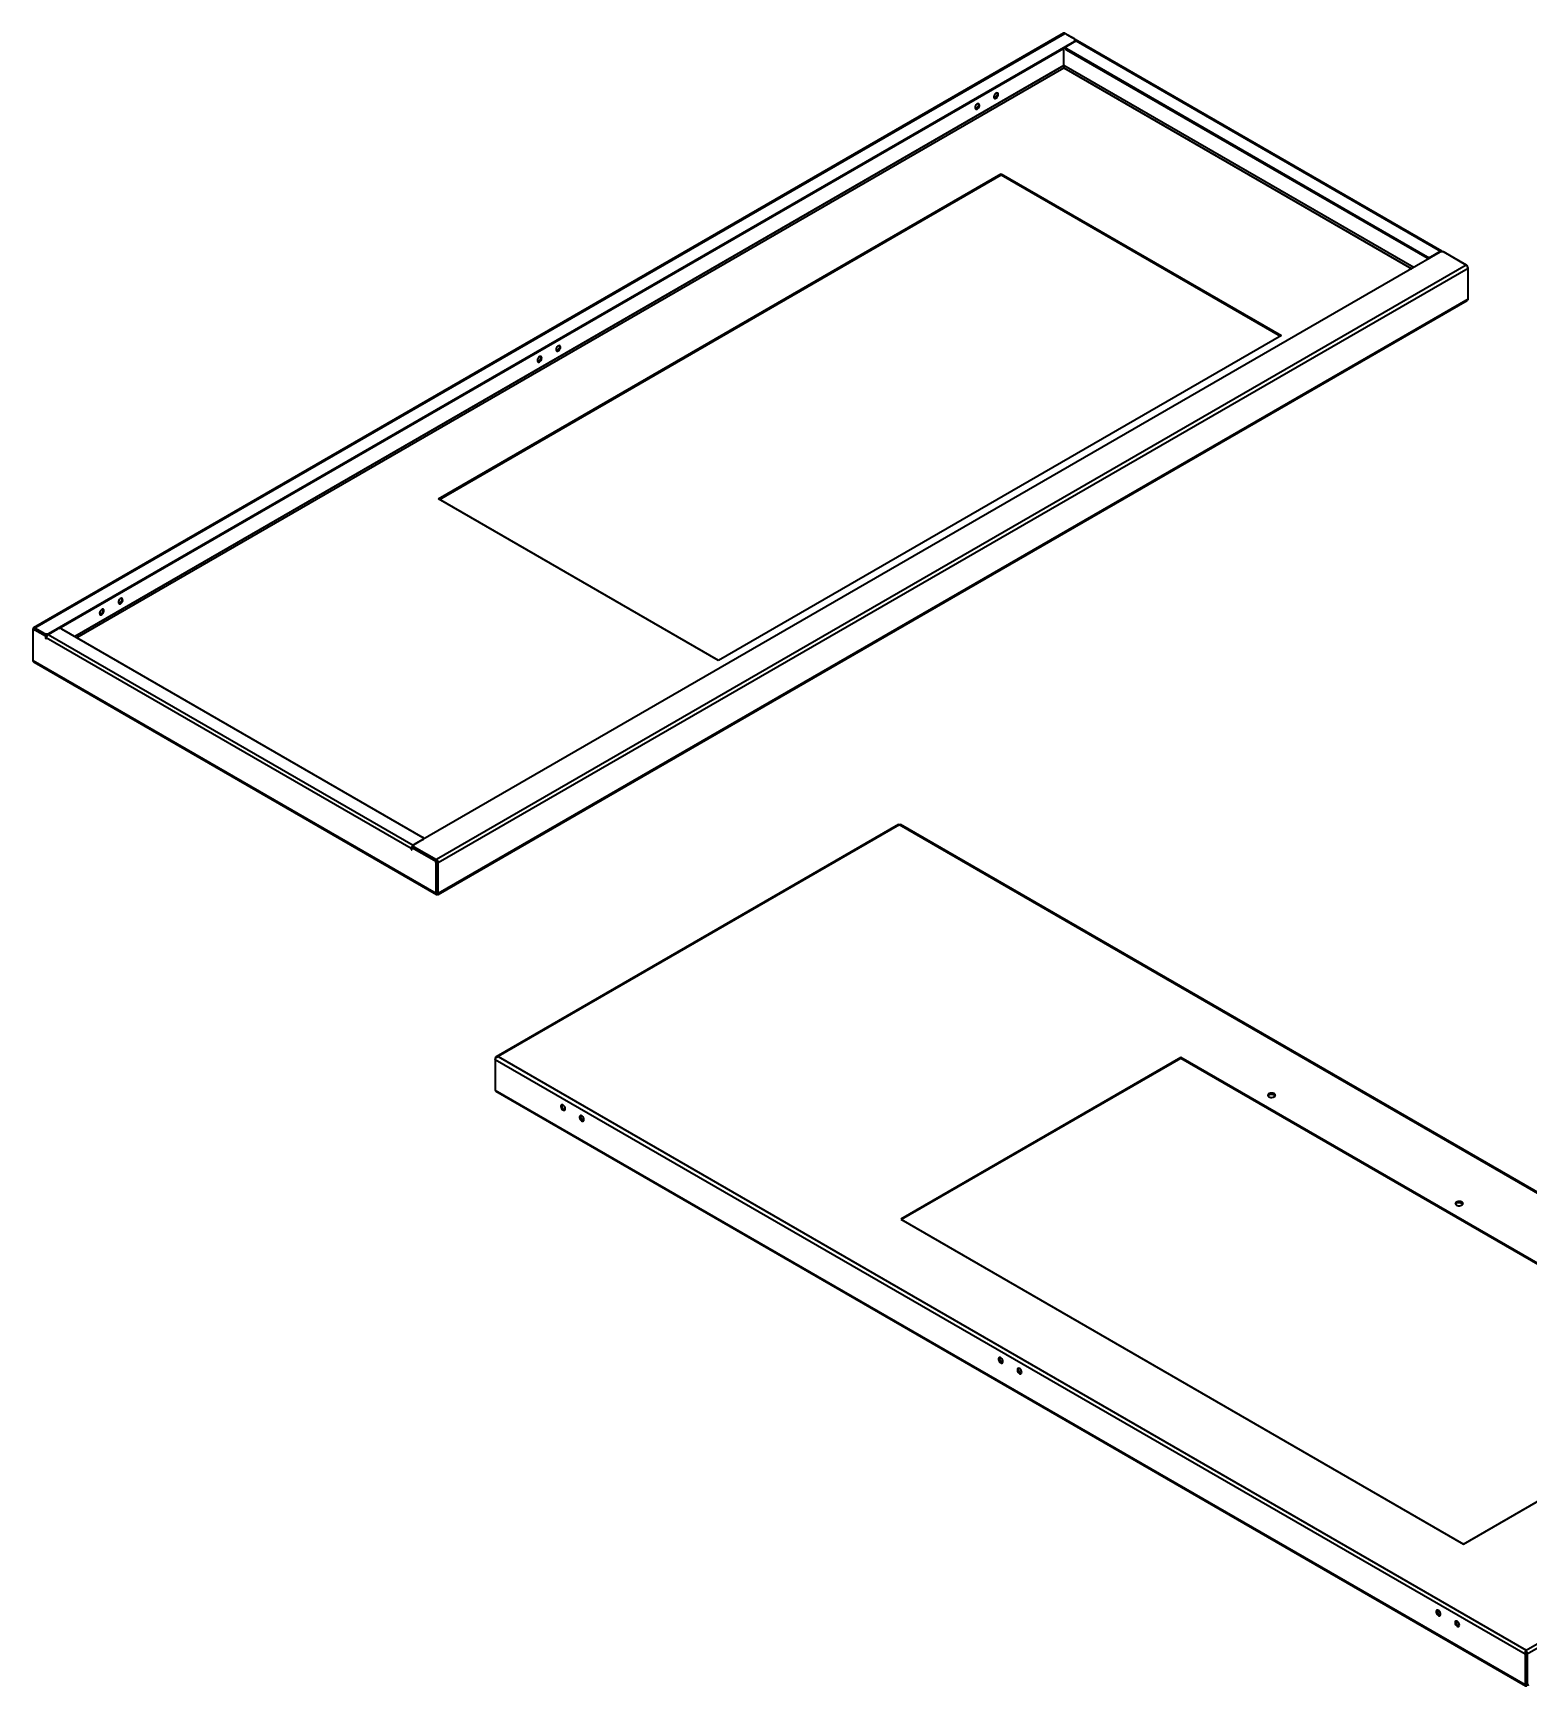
# Model space of a CAD drawing. Header units: millimetres. Extents: x -2050 to 1683, y -476 to 2391.
# Drawn here: x -2050 to -359, y 522 to 2391 of the extents above; entities that cross this region are included whole.
import ezdxf

# ---------------------------------------------------------------- set-up
doc = ezdxf.new("R2010")
doc.units = ezdxf.units.MM

msp = doc.modelspace()

# ---------------------------------------------------------------- linework, layer by layer
at = {"color": 7, "linetype": 'Continuous', "lineweight": 35}
for p, q in [((-885.4, 2390.7), (-2049.8, 1718.5)), ((-2048.3, 1718.3), (-883.9, 2390.5)), ((-2033.1, 1712), (-872.9, 2381.8)), ((-2021.2, 1717.6), (-882.7, 2374.9)), ((-885, 2354), (-885, 2373.6)), ((-884.8, 2354), (-884.8, 2373.7)), ((-872.9, 2384.2), (-883.9, 2390.5)), ((-882.8, 2374.4), (-882.8, 2373.2)), ((-871, 2382), (-881.9, 2375.6)), ((-881.6, 2389.3), (-881.7, 2389.3)), ((-881.6, 2389.3), (-869.6, 2382.4)), ((-872.9, 2380.8), (-872.9, 2381.8)), ((-872.1, 2381.8), (-872.1, 2383)), ((-872.1, 2382.6), (-871, 2382)), ((-871, 2382), (-458.9, 2144.1)), ((-869.8, 2382.2), (-869.6, 2382.4)), ((-869.6, 2382.2), (-869.6, 2382.4)), ((-457.4, 2144.3), (-869.5, 2382.1)), ((-881.9, 2373.2), (-474.1, 2137.8)), ((-881.9, 2373.2), (-881.9, 2372)), ((-881.9, 2372), (-474.1, 2136.6)), ((-885, 2354), (-2003.1, 1708.5)), ((-2001, 1707.3), (-884.9, 2351.6)), ((-884.9, 2351.6), (-491.4, 2124.4)), ((-489.2, 2125.7), (-884.8, 2354)), ((-1592, 1864.2), (-955.6, 2231.6)), ((-1590.9, 1863.6), (-955.6, 2230.4)), ((-955.6, 2231.6), (-638.8, 2048.7)), ((-955.6, 2231.6), (-955.6, 2230.4)), ((-955.6, 2230.4), (-639.8, 2048.1)), ((-459.3, 2143), (-1619.4, 1473.2)), ((-474.1, 2136.6), (-474.1, 2137.8)), ((-469.9, 2137.8), (-458.9, 2144.1)), ((-469.9, 2137.8), (-469.9, 2136.8)), ((-458.9, 2143.1), (-458.9, 2144.1)), ((-456.5, 2143.4), (-456.1, 2143.7)), ((-456.1, 2143.7), (-429.9, 2128.6)), ((-429.9, 2128.5), (-455, 2143)), ((-429.9, 2128.5), (-1594.3, 1456.3)), ((-427.8, 2124.8), (-1592.2, 1452.6)), ((-430, 2128.5), (-429.9, 2128.6)), ((-427.8, 2124.9), (-427.8, 2124.9)), ((-427.8, 2124.8), (-427.8, 2124.9)), ((-427.8, 2090.1), (-427.8, 2124.8)), ((-1592.4, 1416.8), (-428.9, 2088.4)), ((-427.8, 2090.1), (-1592.2, 1417.9)), ((-638.8, 2048.7), (-1275.2, 1681.3)), ((-1275.2, 1681.3), (-1592, 1864.2)), ((-2049.4, 1716.5), (-2050.4, 1717.1)), ((-2050.4, 1714.6), (-2050.4, 1717.1)), ((-2050.4, 1681.1), (-2050.4, 1714.6)), ((-2048.7, 1716.5), (-2049.8, 1715.9)), ((-2049.4, 1716.5), (-2048.3, 1717.1)), ((-2049.4, 1716.2), (-2049.4, 1716.5)), ((-2048.3, 1718.3), (-2037.3, 1712)), ((-2048.3, 1717.1), (-2048.3, 1718.3)), ((-2048.3, 1717.1), (-2037.3, 1710.8)), ((-2047.2, 1716.4), (-2048.3, 1715.8)), ((-2036.3, 1708.8), (-2048.3, 1715.8)), ((-2035.2, 1709.5), (-2047.2, 1716.4)), ((-2037.3, 1710.8), (-2037.3, 1712)), ((-2035.2, 1709.5), (-2036.3, 1708.8)), ((-2036.3, 1708.8), (-2036.3, 1706.8)), ((-2035.6, 1707.2), (-2036.3, 1706.8)), ((-2035.6, 1706.4), (-2035.6, 1707.2)), ((-1622.8, 1468.9), (-2035.6, 1707.2)), ((-2035.2, 1708.8), (-2035.2, 1709.5)), ((-2033.5, 1710.9), (-2022.5, 1717.2)), ((-2033.5, 1710.9), (-1620.7, 1472.6)), ((-2033.1, 1712), (-2033.1, 1711.1)), ((-2018.3, 1717.2), (-1609.7, 1481.4)), ((-1594.5, 1417.9), (-2050.4, 1681.1)), ((-2049.3, 1679.4), (-1594.4, 1416.8)), ((-1071.8, 1496), (-1526.7, 1233.4)), ((-1070.8, 1495.6), (-1524.7, 1233.5)), ((91.7, 824.5), (-1070.8, 1495.6)), ((93.7, 824.4), (-1069.7, 1496)), ((-1609.7, 1478.9), (-1620.7, 1472.6)), ((-1609.7, 1478.8), (-1609.7, 1478.9)), ((-1608.9, 1479.3), (-1608.9, 1480.2)), ((-1622.1, 1469.3), (-1622.8, 1468.9)), ((-1622.8, 1468.9), (-1622.8, 1468.1)), ((-1622.1, 1468.5), (-1622.8, 1468.1)), ((-1621.1, 1470.4), (-1622.1, 1469.7)), ((-1622.1, 1467.7), (-1622.1, 1469.7)), ((-1596.7, 1455.1), (-1622.1, 1469.7)), ((-1595.6, 1455.7), (-1621.1, 1470.4)), ((-1620.7, 1471.4), (-1620.7, 1472.6)), ((-1620.3, 1471.6), (-1620.7, 1471.4)), ((-1620.3, 1472), (-1620.3, 1470.8)), ((-1619.4, 1470.8), (-1594.3, 1456.3)), ((-1619.4, 1470.8), (-1619.4, 1469.5)), ((-1619.4, 1469.5), (-1594.3, 1455.1)), ((-1596.7, 1455.1), (-1595.6, 1455.7)), ((-1593.5, 1452), (-1594.5, 1451.4)), ((-1594.5, 1417.9), (-1594.5, 1451.4)), ((-1594.3, 1455.1), (-1594.3, 1456.3)), ((-1593.5, 1418.5), (-1593.5, 1452)), ((-1593.3, 1453.2), (-1592.2, 1452.6)), ((-1593.3, 1418.5), (-1593.3, 1453.2)), ((-1592.2, 1417.9), (-1592.2, 1452.6)), ((-1594.5, 1417.9), (-1593.5, 1418.5)), ((-1593.4, 1418.5), (-1593.4, 1417.2)), ((-1592.2, 1417.9), (-1593.3, 1418.5)), ((-1524.7, 1233.5), (-362.2, 562.4)), ((-1527.8, 1231.7), (-1527.3, 1231.4)), ((-1527.8, 1231.7), (-1527.8, 1230.4)), ((-1527.8, 1230.4), (-363.4, 558.2)), ((-1527.8, 1230.4), (-1527.8, 1195.7)), ((-752.6, 1232.7), (-1069.3, 1049.8)), ((-752.6, 1231.5), (-1068.3, 1049.2)), ((-116.2, 865.3), (-752.6, 1232.7)), ((-752.6, 1231.5), (-752.6, 1232.7)), ((-117.2, 864.7), (-752.6, 1231.5)), ((-1527.8, 1195.7), (-363.4, 523.5)), ((-1527.2, 1194.3), (-362.8, 522.1)), ((-1069.3, 1049.8), (-432.9, 682.4)), ((-432.9, 682.4), (-116.2, 865.3)), ((-362.2, 562.4), (91.7, 824.5)), ((-361.1, 558.2), (94.8, 821.4)), ((-362.2, 561.2), (-362.2, 562.4)), ((-363.4, 558.2), (-362.3, 558.8)), ((-363.4, 558.2), (-363.4, 523.5)), ((-362.3, 558.8), (-362.3, 524.1)), ((-361.1, 558.2), (-362.1, 558.8)), ((-362.1, 558.8), (-362.1, 525.3)), ((-361.1, 558.2), (-361.1, 524.7)), ((-362.3, 524.1), (-363.4, 523.5)), ((-362.3, 539.2), (-362.1, 539.1)), ((-361.3, 523.5), (-362.3, 524.1)), ((-362.1, 525.3), (-361.1, 524.7)), ((-361.5, 524), (-360.5, 523.3)), ((-361, 523.7), (-361.3, 523.5)), ((-361.3, 523.5), (-361.3, 522.3)), ((-359.6, 523.2), (-361.3, 522.3))]:
    msp.add_line(p, q, dxfattribs=at)
at = {"color": 7, "linetype": 'Continuous', "lineweight": 35, "flags": 128}
for points in [[(-882.2, 2389.6), (-882, 2389.5), (-881.6, 2389.3)], [(-872.1, 2381.8), (-872.1, 2381.4), (-872.2, 2381.3)], [(-961.6, 2317.1), (-960.8, 2317.7), (-960.1, 2318.6), (-959.5, 2319.6), (-959.2, 2320.7), (-959.1, 2321.6), (-959.3, 2322.4), (-959.8, 2323), (-960.4, 2323.2), (-961.2, 2323), (-962, 2322.6), (-962.8, 2321.8), (-963.4, 2320.9), (-963.8, 2319.8), (-964, 2318.8), (-964, 2317.9), (-963.7, 2317.2), (-963.1, 2316.8), (-962.4, 2316.8), (-961.6, 2317.1)], [(-960.2, 2322), (-960.3, 2321), (-960.7, 2320), (-961.3, 2319), (-962, 2318.2), (-962.8, 2317.6), (-963.6, 2317.4), (-963.8, 2317.4)], [(-960.4, 2323.2), (-960.3, 2322.9), (-960.2, 2322)], [(-982.8, 2304.9), (-982, 2305.5), (-981.3, 2306.4), (-980.7, 2307.4), (-980.4, 2308.4), (-980.3, 2309.4), (-980.5, 2310.2), (-981, 2310.7), (-981.6, 2310.9), (-982.4, 2310.8), (-983.2, 2310.3), (-984, 2309.6), (-984.6, 2308.6), (-985.1, 2307.6), (-985.3, 2306.5), (-985.2, 2305.6), (-984.9, 2305), (-984.3, 2304.6), (-983.6, 2304.6), (-982.8, 2304.9)], [(-981.4, 2309.8), (-981.5, 2308.8), (-981.9, 2307.7), (-982.5, 2306.7), (-983.2, 2305.9), (-984.1, 2305.4), (-984.8, 2305.2), (-985, 2305.1)], [(-981.7, 2310.9), (-981.5, 2310.6), (-981.4, 2309.8)], [(-456.9, 2143.5), (-457, 2143.7), (-457.2, 2144), (-457.4, 2144.3), (-457.7, 2144.4), (-458.1, 2144.4), (-458.5, 2144.3), (-458.9, 2144.1)], [(-1456.6, 2031.4), (-1455.8, 2032), (-1455, 2032.9), (-1454.5, 2033.9), (-1454.2, 2034.9), (-1454.1, 2035.9), (-1454.3, 2036.7), (-1454.7, 2037.2), (-1455.4, 2037.4), (-1456.1, 2037.3), (-1457, 2036.8), (-1457.7, 2036.1), (-1458.4, 2035.1), (-1458.8, 2034.1), (-1459, 2033), (-1459, 2032.1), (-1458.6, 2031.5), (-1458.1, 2031.1), (-1457.4, 2031.1), (-1456.6, 2031.4)], [(-1455.4, 2037.4), (-1455.3, 2037.1), (-1455.1, 2036.3)], [(-1477.8, 2019.1), (-1477, 2019.7), (-1476.2, 2020.6), (-1475.7, 2021.6), (-1475.4, 2022.7), (-1475.3, 2023.6), (-1475.5, 2024.4), (-1475.9, 2025), (-1476.6, 2025.2), (-1477.4, 2025), (-1478.2, 2024.6), (-1478.9, 2023.8), (-1479.6, 2022.9), (-1480, 2021.8), (-1480.2, 2020.8), (-1480.2, 2019.9), (-1479.8, 2019.2), (-1479.3, 2018.9), (-1478.6, 2018.8), (-1477.8, 2019.1)], [(-1476.4, 2024), (-1476.5, 2023), (-1476.9, 2022), (-1477.5, 2021), (-1478.2, 2020.2), (-1479, 2019.6), (-1479.8, 2019.4), (-1480, 2019.4)], [(-1476.6, 2025.2), (-1476.5, 2024.9), (-1476.4, 2024)], [(-1455.1, 2036.3), (-1455.3, 2035.3), (-1455.7, 2034.2), (-1456.3, 2033.2), (-1457, 2032.4), (-1457.8, 2031.9), (-1458.6, 2031.7), (-1458.8, 2031.7)], [(-1972.7, 1733.4), (-1971.9, 1734), (-1971.2, 1734.9), (-1970.7, 1735.9), (-1970.3, 1736.9), (-1970.3, 1737.9), (-1970.5, 1738.7), (-1970.9, 1739.2), (-1971.6, 1739.4), (-1972.3, 1739.3), (-1973.1, 1738.8), (-1973.9, 1738.1), (-1974.6, 1737.1), (-1975, 1736.1), (-1975.2, 1735.1), (-1975.1, 1734.2), (-1974.8, 1733.5), (-1974.3, 1733.1), (-1973.5, 1733.1), (-1972.7, 1733.4)], [(-1971.3, 1738.3), (-1971.5, 1737.3), (-1971.8, 1736.2), (-1972.4, 1735.2), (-1973.2, 1734.4), (-1974, 1733.9), (-1974.8, 1733.7), (-1974.9, 1733.7)], [(-1971.6, 1739.4), (-1971.5, 1739.1), (-1971.3, 1738.3)], [(-1951.5, 1745.6), (-1950.7, 1746.3), (-1950, 1747.1), (-1949.5, 1748.1), (-1949.1, 1749.2), (-1949.1, 1750.2), (-1949.3, 1750.9), (-1949.7, 1751.5), (-1950.4, 1751.7), (-1951.1, 1751.5), (-1951.9, 1751.1), (-1952.7, 1750.3), (-1953.3, 1749.4), (-1953.8, 1748.3), (-1954, 1747.3), (-1953.9, 1746.4), (-1953.6, 1745.7), (-1953, 1745.4), (-1952.3, 1745.3), (-1951.5, 1745.6)], [(-1950.1, 1750.5), (-1950.2, 1749.5), (-1950.6, 1748.5), (-1951.2, 1747.5), (-1952, 1746.7), (-1952.8, 1746.1), (-1953.6, 1745.9), (-1953.7, 1745.9)], [(-1950.4, 1751.7), (-1950.2, 1751.4), (-1950.1, 1750.5)], [(-2036.3, 1706.8), (-2036.3, 1706.6), (-2036.2, 1706.5), (-2036.1, 1706.3), (-2035.9, 1706.2), (-2035.8, 1706.1), (-2035.7, 1706.2), (-2035.6, 1706.3), (-2035.6, 1706.4)], [(-1622.8, 1468.1), (-1622.8, 1467.9), (-1622.7, 1467.8), (-1622.6, 1467.6), (-1622.5, 1467.5), (-1622.3, 1467.5), (-1622.2, 1467.5), (-1622.1, 1467.6), (-1622.1, 1467.7)], [(-1448.7, 1174.5), (-1448.8, 1175.5), (-1449.2, 1176.6), (-1449.8, 1177.6), (-1450.6, 1178.4), (-1451.4, 1178.9), (-1452.2, 1179.1), (-1452.9, 1179), (-1453.4, 1178.6), (-1453.6, 1177.8), (-1453.6, 1176.9), (-1453.4, 1175.9), (-1452.9, 1174.8), (-1452.2, 1173.9), (-1451.4, 1173.2), (-1450.6, 1172.8), (-1449.8, 1172.8), (-1449.2, 1173.1), (-1448.8, 1173.7), (-1448.7, 1174.5)], [(-653, 1188.1), (-652, 1187.7), (-650.8, 1187.4), (-649.6, 1187.4), (-648.3, 1187.6), (-647.3, 1188), (-646.4, 1188.5), (-645.9, 1189.2), (-645.8, 1189.9), (-646, 1190.6), (-646.6, 1191.3), (-647.5, 1191.8), (-648.6, 1192.2), (-649.9, 1192.3), (-651.1, 1192.2), (-652.3, 1191.9), (-653.3, 1191.4), (-653.9, 1190.8), (-654.3, 1190.1), (-654.2, 1189.4), (-653.8, 1188.7), (-653, 1188.1)], [(-654.1, 1189.2), (-654.1, 1189.2), (-653.6, 1189.9), (-652.8, 1190.5), (-651.7, 1190.9), (-650.5, 1191.1), (-649.2, 1191), (-648, 1190.8), (-647, 1190.3)], [(-647, 1190.3), (-646.3, 1189.8), (-645.9, 1189.2)], [(-1427.5, 1162.3), (-1427.6, 1163.3), (-1428, 1164.3), (-1428.6, 1165.3), (-1429.4, 1166.1), (-1430.2, 1166.7), (-1431, 1166.9), (-1431.6, 1166.8), (-1432.1, 1166.3), (-1432.4, 1165.6), (-1432.4, 1164.7), (-1432.1, 1163.6), (-1431.6, 1162.6), (-1431, 1161.7), (-1430.2, 1161), (-1429.4, 1160.6), (-1428.6, 1160.5), (-1428, 1160.8), (-1427.6, 1161.4), (-1427.5, 1162.3)], [(-440.9, 1065.6), (-439.9, 1065.2), (-438.7, 1065), (-437.4, 1064.9), (-436.2, 1065.1), (-435.1, 1065.5), (-434.3, 1066.1), (-433.8, 1066.7), (-433.7, 1067.5), (-433.9, 1068.2), (-434.5, 1068.8), (-435.4, 1069.4), (-436.5, 1069.7), (-437.7, 1069.8), (-439, 1069.7), (-440.2, 1069.5), (-441.1, 1069), (-441.8, 1068.4), (-442.1, 1067.7), (-442.1, 1066.9), (-441.7, 1066.2), (-440.9, 1065.6)], [(-442, 1066.8), (-442, 1066.8), (-441.5, 1067.5), (-440.7, 1068), (-439.6, 1068.4), (-438.4, 1068.6), (-437.1, 1068.6), (-435.9, 1068.3), (-434.9, 1067.9)], [(-434.9, 1067.9), (-434.1, 1067.3), (-433.8, 1066.8)], [(-953.7, 888.8), (-953.9, 889.8), (-954.3, 890.8), (-954.9, 891.8), (-955.6, 892.6), (-956.4, 893.2), (-957.2, 893.4), (-957.9, 893.3), (-958.4, 892.8), (-958.6, 892.1), (-958.6, 891.2), (-958.4, 890.1), (-957.9, 889.1), (-957.2, 888.2), (-956.4, 887.5), (-955.6, 887.1), (-954.9, 887), (-954.3, 887.3), (-953.9, 887.9), (-953.7, 888.8)], [(-932.5, 876.5), (-932.7, 877.5), (-933, 878.6), (-933.6, 879.6), (-934.4, 880.4), (-935.2, 880.9), (-936, 881.2), (-936.7, 881), (-937.2, 880.6), (-937.4, 879.8), (-937.4, 878.9), (-937.2, 877.9), (-936.7, 876.8), (-936, 875.9), (-935.2, 875.2), (-934.4, 874.8), (-933.6, 874.8), (-933, 875.1), (-932.7, 875.7), (-932.5, 876.5)], [(-458.8, 603), (-458.9, 604), (-459.3, 605.1), (-459.9, 606.1), (-460.6, 606.9), (-461.4, 607.4), (-462.2, 607.7), (-462.9, 607.5), (-463.4, 607.1), (-463.7, 606.4), (-463.7, 605.4), (-463.4, 604.4), (-462.9, 603.3), (-462.2, 602.4), (-461.4, 601.7), (-460.6, 601.4), (-459.9, 601.3), (-459.3, 601.6), (-458.9, 602.2), (-458.8, 603)], [(-437.5, 590.8), (-437.7, 591.8), (-438.1, 592.9), (-438.7, 593.8), (-439.4, 594.6), (-440.2, 595.2), (-441, 595.4), (-441.7, 595.3), (-442.2, 594.8), (-442.5, 594.1), (-442.5, 593.2), (-442.2, 592.1), (-441.7, 591.1), (-441, 590.2), (-440.2, 589.5), (-439.4, 589.1), (-438.7, 589.1), (-438.1, 589.3), (-437.7, 589.9), (-437.5, 590.8)]]:
    msp.add_lwpolyline(points, dxfattribs=at)
at = {"color": 7, "linetype": 'Continuous', "lineweight": 35}
for centre, radius, start, end in [((-884.8, 2389.3), 1.51, 54.3824, 114.3071), ((-881.5, 2374.4), 1.31, 110.7834, 249.2166), ((-873.4, 2383), 1.31, 290.7834, 69.2166), ((-870.1, 2380.7), 1.51, 65.6929, 125.6176), ((-881.3, 2373.3), 1.51, 185.6948, 245.6253), ((-472, 2141.9), 4.61, 242.6097, 297.3903), ((-472, 2140.7), 4.62, 242.6873, 280.7452), ((-457.2, 2138.9), 4.61, 62.6097, 117.3903), ((-432.4, 2124.7), 4.61, 2.6055, 57.3945), ((-432.4, 2124.6), 4.61, 2.6055, 57.3945), ((-2049.1, 1717.3), 1.31, 50.7967, 189.214), ((-2049.1, 1714.8), 1.31, 50.7967, 189.214), ((-2048.7, 1716.6), 0.655, 50.7967, 189.214), ((-2048.1, 1715.2), 1.51, 54.3824, 114.3071), ((-2035.2, 1716.1), 4.61, 242.6097, 297.3903), ((-2035.2, 1714.9), 4.64, 242.7019, 284.2032), ((-2031, 1707), 4.61, 122.6055, 177.3945), ((-2020.4, 1713.1), 4.61, 62.6097, 117.3903), ((-1610.2, 1480.2), 1.31, 290.7834, 69.2166), ((-1618.2, 1468.7), 4.61, 122.6055, 177.3945), ((-1619.4, 1469.4), 2.36, 123.0693, 165.6119), ((-1619, 1472), 1.31, 110.7834, 249.2166), ((-1618.8, 1470.9), 1.51, 185.6948, 245.6253), ((-1599.1, 1451.2), 4.61, 2.6055, 57.3945), ((-1598.1, 1451.8), 4.61, 2.6055, 57.3945), ((-1596.8, 1452.4), 4.61, 2.6055, 57.3945), ((-1595.6, 1453.1), 2.31, 2.6055, 57.3945), ((-1526.3, 1195.5), 1.48, 173.7012, 234.9867), ((-1448.1, 1177.7), 4.46, 161.5807, 258.414), ((-1426.9, 1165.5), 4.46, 161.5807, 258.414), ((-953.1, 892), 4.46, 161.5807, 258.414), ((-931.9, 879.8), 4.46, 161.5807, 258.414), ((-458.1, 606.3), 4.46, 161.5807, 258.414), ((-436.9, 594), 4.46, 161.5807, 258.414), ((-362.1, 523.3), 1.31, 170.786, 309.2033), ((-361.7, 524), 0.655, 170.786, 309.2033), ((-360.7, 525.2), 1.48, 173.7012, 234.9867), ((-359.8, 524.5), 1.31, 170.786, 309.2033)]:
    msp.add_arc(centre, radius, start, end, dxfattribs=at)
for points, knots in [([(-884.9, 2351.6), (-884.9, 2351.7), (-885, 2351.9), (-885, 2352.2), (-885.1, 2352.3), (-885.1, 2352.5), (-885.1, 2352.6), (-885.1, 2352.8), (-885.1, 2352.9), (-885.1, 2353.1), (-885.1, 2353.2), (-885.1, 2353.6), (-885, 2353.8), (-885, 2354)], [0, 0, 0, 0, 0.25, 0.25, 0.375, 0.375, 0.5, 0.5, 0.625, 0.625, 0.75, 0.75, 1, 1, 1, 1]), ([(-884.8, 2354), (-884.7, 2353.8), (-884.6, 2353.6), (-884.6, 2353.2), (-884.6, 2353.1), (-884.6, 2352.9), (-884.6, 2352.8), (-884.6, 2352.6), (-884.6, 2352.5), (-884.6, 2352.3), (-884.7, 2352.2), (-884.7, 2351.9), (-884.8, 2351.7), (-884.9, 2351.6)], [0, 0, 0, 0, 0.25, 0.25, 0.375, 0.375, 0.5, 0.5, 0.625, 0.625, 0.75, 0.75, 1, 1, 1, 1]), ([(-427.8, 2090.1), (-427.9, 2089.8), (-428.1, 2089.2), (-428.5, 2088.6), (-428.9, 2088.5), (-428.9, 2088.5)], [0, 0, 0, 0, 0.4472514, 0.8945664, 1, 1, 1, 1]), ([(-2049.3, 1679.5), (-2049.5, 1679.6), (-2049.9, 1679.8), (-2050.3, 1680.5), (-2050.4, 1680.9), (-2050.4, 1681.1)], [0, 0, 0, 0, 0.3415223, 0.7880963, 1, 1, 1, 1]), ([(-1071.8, 1496), (-1071.7, 1496), (-1071.5, 1496.1), (-1071.1, 1495.9), (-1070.8, 1495.7), (-1070.8, 1495.6)], [0, 0, 0, 0, 0.341386, 0.788052, 1, 1, 1, 1]), ([(-1070.8, 1495.6), (-1070.6, 1495.7), (-1070.2, 1496), (-1069.9, 1496.1), (-1069.8, 1496), (-1069.8, 1496)], [0, 0, 0, 0, 0.447344, 0.894752, 1, 1, 1, 1]), ([(-1594.5, 1417.9), (-1594.6, 1417.8), (-1594.6, 1417.6), (-1594.6, 1417.4), (-1594.6, 1417.3), (-1594.6, 1417.1), (-1594.6, 1417), (-1594.5, 1416.9), (-1594.5, 1416.8), (-1594.3, 1416.8), (-1594.3, 1416.8), (-1594.1, 1416.8), (-1594, 1416.8), (-1593.9, 1416.8), (-1593.8, 1416.9), (-1593.6, 1417), (-1593.5, 1417.1), (-1593.4, 1417.2)], [0, 0, 0, 0, 0.125, 0.125, 0.25, 0.25, 0.375, 0.375, 0.5, 0.5, 0.625, 0.625, 0.75, 0.75, 0.875, 0.875, 1, 1, 1, 1]), ([(-1593.5, 1418.5), (-1593.6, 1418.4), (-1593.6, 1418.3), (-1593.7, 1418.2), (-1593.7, 1418.2), (-1593.7, 1418.1), (-1593.7, 1418.1), (-1593.6, 1418.1), (-1593.6, 1418.1), (-1593.6, 1418.1), (-1593.6, 1418.1), (-1593.5, 1418.2), (-1593.4, 1418.3), (-1593.4, 1418.5)], [0, 0, 0, 0, 0.25, 0.25, 0.375, 0.375, 0.5, 0.5, 0.625, 0.625, 0.75, 0.75, 1, 1, 1, 1]), ([(-1593.4, 1417.2), (-1593.3, 1417.1), (-1593.2, 1417), (-1593, 1416.9), (-1592.9, 1416.8), (-1592.7, 1416.8), (-1592.6, 1416.8), (-1592.5, 1416.8), (-1592.4, 1416.8), (-1592.3, 1416.8), (-1592.3, 1416.9), (-1592.2, 1417), (-1592.2, 1417.1), (-1592.1, 1417.3), (-1592.1, 1417.4), (-1592.2, 1417.6), (-1592.2, 1417.8), (-1592.2, 1417.9)], [0, 0, 0, 0, 0.125, 0.125, 0.25, 0.25, 0.375, 0.375, 0.5, 0.5, 0.625, 0.625, 0.75, 0.75, 0.875, 0.875, 1, 1, 1, 1]), ([(-1593.1, 1418.1), (-1593.1, 1418.1), (-1593.1, 1418.1), (-1593.1, 1418.2), (-1593.2, 1418.4), (-1593.3, 1418.5)], [0, 0, 0, 0, 0.061427, 0.557787, 1, 1, 1, 1]), ([(-1524.7, 1233.5), (-1524.9, 1233.6), (-1525.1, 1233.6), (-1525.4, 1233.7), (-1525.6, 1233.7), (-1525.9, 1233.6), (-1526.1, 1233.6), (-1526.4, 1233.5), (-1526.6, 1233.5), (-1526.8, 1233.3), (-1527, 1233.2), (-1527.2, 1233), (-1527.3, 1232.9), (-1527.5, 1232.6), (-1527.6, 1232.4), (-1527.7, 1232.1), (-1527.8, 1231.9), (-1527.8, 1231.7)], [0, 0, 0, 0, 0.125, 0.125, 0.25, 0.25, 0.375, 0.375, 0.5, 0.5, 0.625, 0.625, 0.75, 0.75, 0.875, 0.875, 1, 1, 1, 1]), ([(-1527.8, 1230.4), (-1527.8, 1230.5), (-1527.7, 1230.7), (-1527.6, 1231), (-1527.5, 1231.1), (-1527.3, 1231.4), (-1527.2, 1231.6), (-1527, 1231.9), (-1526.8, 1232.1), (-1526.6, 1232.4), (-1526.4, 1232.5), (-1526.1, 1232.8), (-1525.9, 1232.9), (-1525.6, 1233.1), (-1525.4, 1233.2), (-1525.1, 1233.4), (-1524.9, 1233.5), (-1524.7, 1233.5)], [0, 0, 0, 0, 0.125, 0.125, 0.25, 0.25, 0.375, 0.375, 0.5, 0.5, 0.625, 0.625, 0.75, 0.75, 0.875, 0.875, 1, 1, 1, 1]), ([(-362.2, 562.4), (-362.3, 562.3), (-362.4, 562.2), (-362.6, 561.9), (-362.7, 561.8), (-362.9, 561.5), (-363, 561.3), (-363.1, 561), (-363.2, 560.8), (-363.3, 560.4), (-363.4, 560.2), (-363.4, 559.8), (-363.5, 559.6), (-363.5, 559.2), (-363.5, 559), (-363.5, 558.6), (-363.4, 558.4), (-363.4, 558.2)], [0, 0, 0, 0, 0.125, 0.125, 0.25, 0.25, 0.375, 0.375, 0.5, 0.5, 0.625, 0.625, 0.75, 0.75, 0.875, 0.875, 1, 1, 1, 1]), ([(-362.2, 561.2), (-362.3, 561.1), (-362.4, 560.9), (-362.4, 560.6), (-362.4, 560.6), (-362.5, 560.4), (-362.5, 560.2), (-362.5, 560), (-362.5, 559.9), (-362.5, 559.7), (-362.5, 559.6), (-362.5, 559.2), (-362.4, 559), (-362.3, 558.8)], [0, 0, 0, 0, 0.25, 0.25, 0.375, 0.375, 0.5, 0.5, 0.625, 0.625, 0.75, 0.75, 1, 1, 1, 1]), ([(-361.1, 558.2), (-361, 558.4), (-361, 558.6), (-361, 559), (-361, 559.2), (-361, 559.6), (-361, 559.8), (-361.1, 560.2), (-361.2, 560.4), (-361.3, 560.8), (-361.3, 560.9), (-361.5, 561.3), (-361.6, 561.5), (-361.8, 561.8), (-361.8, 561.9), (-362, 562.2), (-362.1, 562.3), (-362.2, 562.4)], [0, 0, 0, 0, 0.125, 0.125, 0.25, 0.25, 0.375, 0.375, 0.5, 0.5, 0.625, 0.625, 0.75, 0.75, 0.875, 0.875, 1, 1, 1, 1]), ([(-362.1, 558.8), (-362.1, 559), (-362, 559.2), (-362, 559.6), (-362, 559.7), (-362, 559.9), (-362, 560), (-362, 560.2), (-362, 560.3), (-362, 560.5), (-362, 560.6), (-362.1, 560.9), (-362.2, 561.1), (-362.2, 561.2)], [0, 0, 0, 0, 0.25, 0.25, 0.375, 0.375, 0.5, 0.5, 0.625, 0.625, 0.75, 0.75, 1, 1, 1, 1])]:
    msp.add_open_spline(points, degree=3, knots=knots, dxfattribs=at)
msp.add_open_spline([(-1593.4, 1418.5), (-1593.3, 1418.3), (-1593.2, 1418.2), (-1593.2, 1418.2)], degree=3, dxfattribs=at)

doc.saveas('drawing.dxf')
